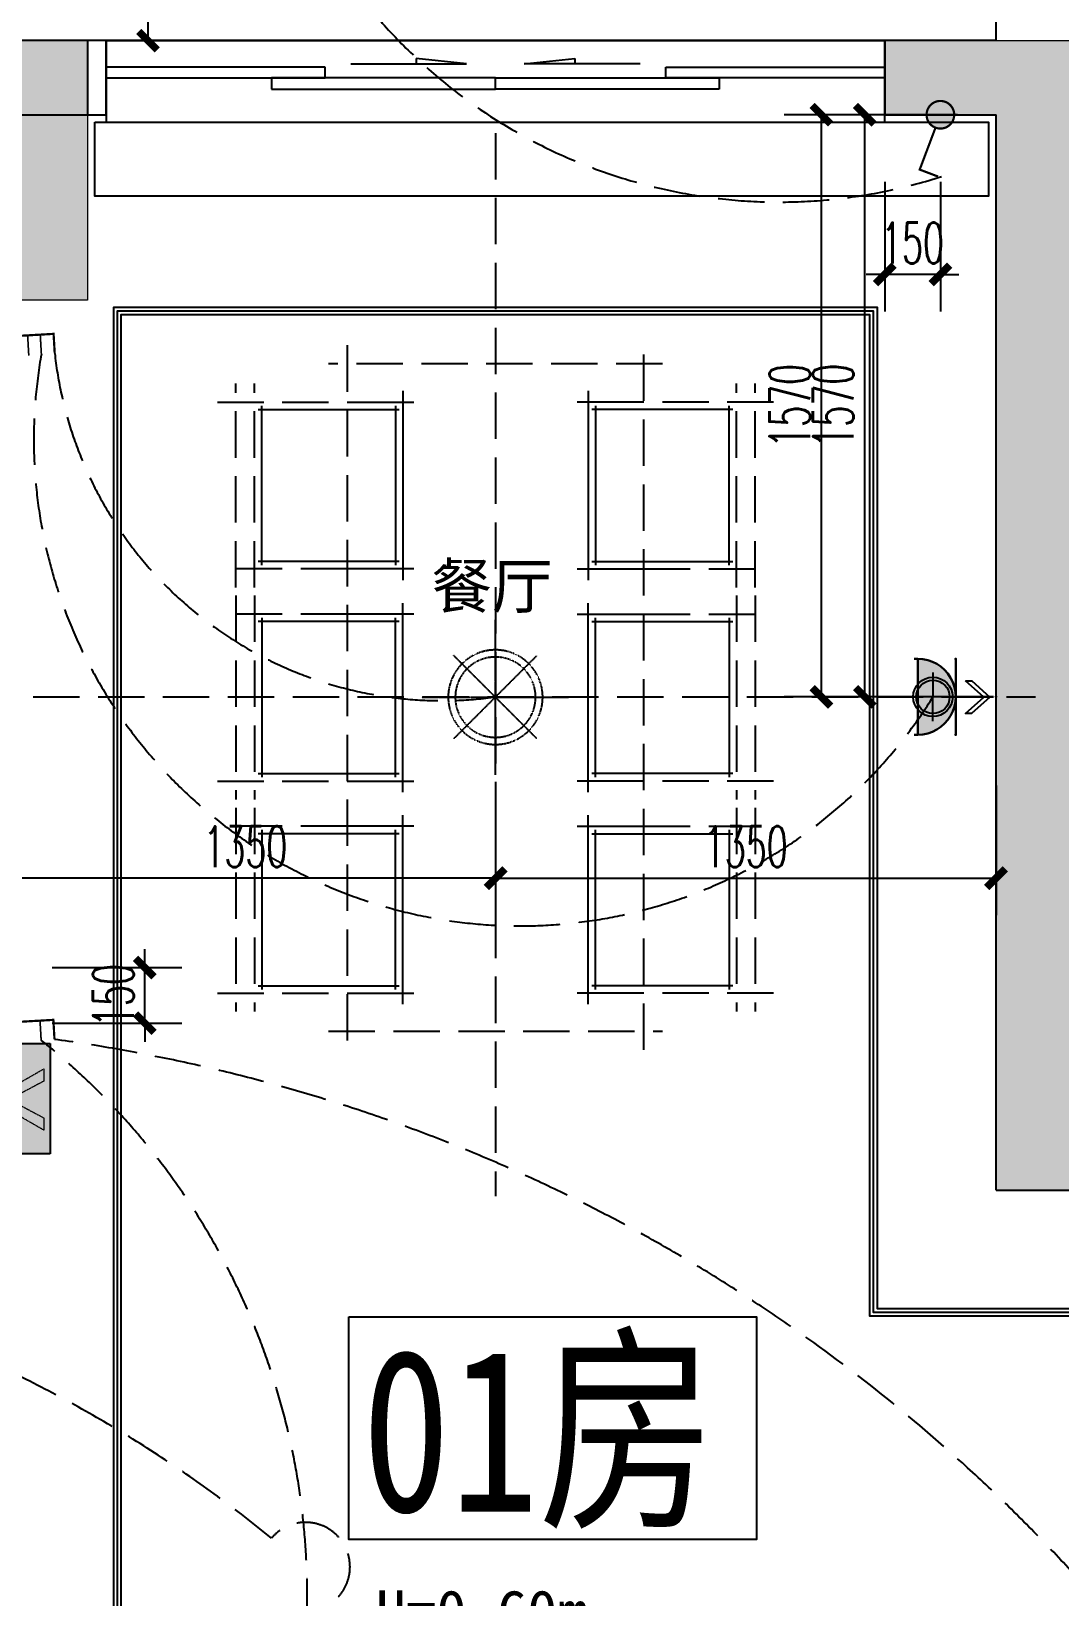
# Model space of a CAD drawing. Extents: x 184967 to 628822, y -100826 to 121332.
# Drawn here: x 395604 to 398377, y 40077 to 44299 of the extents above; entities that cross this region are included whole.
import ezdxf
from ezdxf.enums import TextEntityAlignment as Align

# ---------------------------------------------------------------- set-up
doc = ezdxf.new("R2010")
doc.units = 0
doc.header["$MEASUREMENT"] = 0
for name, pattern in [('__DASH', [0.35, 0.25, -0.1]), ('DASH', [0.35, 0.25, -0.1]), ('HIDDEN', [0.375, 0.25, -0.125]), ('PHANTOM2', [31.75, 15.875, -3.175, 3.175, -3.175, 3.175, -3.175])]:
    doc.linetypes.add(name, pattern=pattern)
for name, color, linetype in [('0-活动家具', 55, 'Continuous'), ('E02-灯具开关连线', 6, 'Continuous'), ('P11-平面门扇', 47, 'Continuous'), ('P13-文字说明', 52, 'Continuous'), ('T-灯具尺寸', 55, 'Continuous'), ('T03-天花造型', 30, 'Continuous'), ('T05-天花灯具', 51, 'Continuous'), ('WALL', 145, 'Continuous'), ('机电设备', 34, 'HIDDEN')]:
    doc.layers.add(name, color=color, linetype=linetype)
for name, color, linetype, lineweight in [('4#6#-col-2F~31F$0$COLU', 7, 'Continuous', 0), ('4#6#-col-2F~31F$0$COLU_HATCH', 251, 'Continuous', 0), ('E-插座', 60, 'Continuous', 30)]:
    doc.layers.add(name, color=color, linetype=linetype, lineweight=lineweight)
doc.styles.add('-宋体', font='', dxfattribs={"width": 0.7})
doc.styles.add('_TCH_LABEL', font='COMPLEX', dxfattribs={"bigfont": 'GBCBIG'})
doc.styles.add('尺寸标注', font='txt.shx', dxfattribs={"width": 0.6, "height": 110})
doc.styles.add('文字标注', font='')
doc.styles.get('-宋体').set_extended_font_data('SimSun')
doc.styles.get('文字标注').set_extended_font_data('SimSun')
doc.dimstyles.new('1-50', dxfattribs={"dimscale": 50, "dimtxt": 110, "dimasz": 1, "dimexe": 2, "dimexo": 2, "dimgap": 0.6, "dimtad": 1, "dimdec": 0, "dimrnd": 5, "dimtxsty": '尺寸标注', "dimblk": 'ARCHTICK', "dimcen": 2.5, "dimclrd": 251, "dimclre": 251, "dimclrt": 50, "dimadec": 0, "dimazin": 0, "dimtfac": 1, "dimtdec": 0, "dimtix": 1, "dimtmove": 2, "dimatfit": 3, "dimldrblk": 'DOT', "dimfxl": 0, "dimarcsym": 0})

# ---------------------------------------------------------------- blocks, each defined once
blk = doc.blocks.new('A$C29605B22')
h = blk.add_hatch(color=256)
h.dxf.hatch_style = 1
h.paths.add_polyline_path([(166, 119.8), (132.7, 119.8), (84.3, 29.1), (81.6, 29.1), (33.2, 119.8), (0, 119.8), (69.1, 0), (96.8, 0)])
at = {"color": 8, "lineweight": 0}
for p, q in [((33.2, 119.8), (0, 119.8)), ((0, 119.8), (69.1, 0)), ((81.6, 29.1), (33.2, 119.8)), ((132.7, 119.8), (84.3, 29.1)), ((96.8, 0), (166, 119.8)), ((166, 119.8), (132.7, 119.8)), ((84.3, 29.1), (81.6, 29.1)), ((69.1, 0), (96.8, 0))]:
    blk.add_line(p, q, dxfattribs=at)
blk = doc.blocks.new('*U910')
at = {"color": 167, "ltscale": 400}
blk.add_lwpolyline([(9.66, 4.83), (0, 4.83), (0, 0), (9.66, 0)], close=True, dxfattribs=at)
at = {"color": 9, "true_color": 0xc8a7c8}
blk.add_solid([(0, 0), (0, 4.83), (9.66, 0), (9.66, 4.83)], dxfattribs=at)
at = {"xscale": 0.03246852822245483, "yscale": 0.03246852822245483, "zscale": 0.03246852822245483}
blk.add_blockref('A$C29605B22', (2.07, 0.41), dxfattribs=at)
blk = doc.blocks.new('*U913')
h = blk.add_hatch(color=256)
edge = h.paths.add_edge_path()
edge.add_ellipse((117.7, 211), major_axis=(72.3, 72.3), ratio=1, start_angle=135, end_angle=224.9997)
edge.add_line((117.7, 108.8), (117.7, 108.8))
edge.add_ellipse((117.7, 211), major_axis=(72.3, 72.3), ratio=1, start_angle=225.0003, end_angle=315)
edge.add_line((219.9, 211), (15.5, 211))
for p, q in [((15.5, 221.2), (15.5, 211)), ((219.9, 221.2), (219.9, 211)), ((219.9, 211), (15.5, 211)), ((15.5, 108.8), (219.9, 108.8)), ((117.7, 108.8), (117.7, 6.5))]:
    blk.add_line(p, q)
at = {"extrusion": (0, 0, -1)}
blk.add_ellipse((117.7, 211), major_axis=(72.3, 72.3), ratio=1, start_param=0.785398, end_param=3.926991, dxfattribs=at)
for p in [(15.5, 108.8), (219.9, 108.8), (117.7, 0)]:
    blk.add_point(p)
at = {"style": '_TCH_LABEL', "text_generation_flag": 4}
blk.add_text('P', height=0.00409, dxfattribs=at).set_placement((117.7, 0))
at = {"style": '_TCH_LABEL'}
blk.add_attdef('B', text='', height=84.1, dxfattribs=at).set_placement((174.6, 51.2), align=Align.MIDDLE)
blk = doc.blocks.new('_ArchTick')
at = {"color": 0, "linetype": 'ByBlock', "const_width": 0.4}
blk.add_lwpolyline([(-0.5, -0.5), (0.5, 0.5)], dxfattribs=at)
blk = doc.blocks.new('*D950')
at = {"layer": 'Defpoints', "color": 0, "transparency": 16777216}
for p in [(397851.6, 44073.7), (398205.5, 44073.7), (398205.6, 42504.1)]:
    blk.add_point(p, dxfattribs=at)
at = {"layer": 'E-插座', "color": 251, "lineweight": -2, "transparency": 16777216}
for p, q in [((398101.6, 44073.7), (397751.6, 44073.7)), ((397851.6, 42504.1), (397851.6, 44073.7)), ((398101.6, 42504.1), (397751.6, 42504.1))]:
    blk.add_line(p, q, dxfattribs=at)
at = {"layer": 'E-插座', "color": 251, "lineweight": -2, "transparency": 16777216, "xscale": 50, "yscale": 50, "zscale": 50}
for p, rotation in [((397851.6, 44073.7), 90), ((397851.6, 42504.1), 270)]:
    blk.add_blockref('_ArchTick', p, dxfattribs=dict(at, rotation=rotation))
at = {"layer": 'E-插座', "color": 50, "transparency": 16777216, "insert": (397766.6, 43288.9), "char_height": 110, "attachment_point": 5, "rotation": 90, "style": '尺寸标注'}
blk.add_mtext('1570', dxfattribs=at)
blk = doc.blocks.new('_Dot')
at = {"color": 0, "linetype": 'ByBlock', "lineweight": -2}
blk.add_line((-0.5, 0), (-1, 0), dxfattribs=at)
at = {"color": 0, "linetype": 'ByBlock', "const_width": 0.5}
blk.add_lwpolyline([(-0.25, 0, 1), (0.25, 0, 1)], format="xyb", close=True, dxfattribs=at)
blk = doc.blocks.new('A$C6B8F1D72')
h = blk.add_hatch(color=250)
h.paths.add_polyline_path([(65.8, 65.8), (110.8, 65.8, 0.414214), (65.8, 110.8)])
h.paths.add_polyline_path([(20.8, 65.8, 0.414214), (65.8, 20.8), (65.8, 65.8)])
at = {"color": 8}
blk.add_line((131.7, 65.8), (0, 65.8), dxfattribs=at)
blk.add_lwpolyline([(21.9, 153.6), (21.9, 170.1), (65.8, 219.5), (109.7, 170.1), (109.7, 153.6), (65.8, 203), (21.9, 153.6)])
blk.add_lwpolyline([(65.8, 203), (65.8, 0)], dxfattribs=at)
at = {"lineweight": -3, "ltscale": 4}
blk.add_circle((65.8, 65.8), 53.2, dxfattribs=at)
at = {"color": 8}
blk.add_circle((65.8, 65.8), 45, dxfattribs=at)
blk = doc.blocks.new('asdgassahsad')
at = {"color": 8, "linetype": 'HIDDEN', "ltscale": 0.5}
for p, q in [((1025931.8, -1006142.3), (1025931.8, -1005518.3)), ((1025756.5, -1006005.6), (1026107.2, -1005654.9)), ((1025757.3, -1005655.7), (1026108, -1006006.4)), ((1025603.8, -1005830.3), (1026259.8, -1005830.3))]:
    blk.add_line(p, q, dxfattribs=at)
at = {"linetype": 'HIDDEN', "ltscale": 0.5}
blk.add_circle((1025931.8, -1005830.3), 200, dxfattribs=at)
at = {"color": 8, "linetype": 'HIDDEN', "ltscale": 0.5}
blk.add_circle((1025931.8, -1005830.3), 170, dxfattribs=at)
blk = doc.blocks.new('A$C1C303901')
at = {"linetype": 'PHANTOM2', "xscale": -0.6400000000000001, "yscale": 0.6400000000000001, "zscale": 0.6400000000000001, "rotation": 270}
blk.add_blockref('asdgassahsad', (643981.4, -656340.9), dxfattribs=at)
blk = doc.blocks.new('*D991')
at = {"layer": 'Defpoints', "color": 0, "linetype": 'ByBlock', "transparency": 16777216}
for p in [(397734.5, 44073.7), (398205.5, 44073.7), (398035.5, 42503.7)]:
    blk.add_point(p, dxfattribs=at)
at = {"layer": 'T-灯具尺寸', "color": 251, "lineweight": -2, "transparency": 16777216}
for p, q in [((397984.5, 44073.7), (397634.5, 44073.7)), ((397734.5, 42503.7), (397734.5, 44073.7)), ((397935.5, 42503.7), (397634.5, 42503.7))]:
    blk.add_line(p, q, dxfattribs=at)
at = {"layer": 'T-灯具尺寸', "color": 251, "linetype": 'ByBlock', "lineweight": -2, "transparency": 16777216, "xscale": 50, "yscale": 50, "zscale": 50}
for p, rotation in [((397734.5, 44073.7), 90), ((397734.5, 42503.7), 270)]:
    blk.add_blockref('_ArchTick', p, dxfattribs=dict(at, rotation=rotation))
at = {"layer": 'T-灯具尺寸', "color": 50, "linetype": 'ByBlock', "transparency": 16777216, "insert": (397649.5, 43288.7), "char_height": 110, "attachment_point": 5, "rotation": 90, "style": '尺寸标注'}
blk.add_mtext('1570', dxfattribs=at)
blk = doc.blocks.new('*D992')
at = {"layer": 'Defpoints', "color": 0, "linetype": 'ByBlock', "transparency": 16777216}
for p in [(396856.1, 42503.5), (398205.5, 42503.5), (398205.5, 42015)]:
    blk.add_point(p, dxfattribs=at)
at = {"layer": 'T-灯具尺寸', "color": 251, "lineweight": -2, "transparency": 16777216}
for p, q in [((396856.1, 42265), (396856.1, 41915)), ((398205.5, 42265), (398205.5, 41915)), ((396856.1, 42015), (398205.5, 42015))]:
    blk.add_line(p, q, dxfattribs=at)
at = {"layer": 'T-灯具尺寸', "color": 251, "linetype": 'ByBlock', "lineweight": -2, "transparency": 16777216, "xscale": 50, "yscale": 50, "zscale": 50, "rotation": 180}
blk.add_blockref('_ArchTick', (396856.1, 42015), dxfattribs=at)
at = {"layer": 'T-灯具尺寸', "color": 251, "linetype": 'ByBlock', "lineweight": -2, "transparency": 16777216, "xscale": 50, "yscale": 50, "zscale": 50}
blk.add_blockref('_ArchTick', (398205.5, 42015), dxfattribs=at)
at = {"layer": 'T-灯具尺寸', "color": 50, "linetype": 'ByBlock', "transparency": 16777216, "insert": (397530.8, 42100), "char_height": 110, "attachment_point": 5, "style": '尺寸标注'}
blk.add_mtext('1350', dxfattribs=at)
blk = doc.blocks.new('*D993')
at = {"layer": 'Defpoints', "color": 0, "linetype": 'ByBlock', "transparency": 16777216}
for p in [(395506.6, 42503.5), (396856.1, 42503.5), (395506.6, 42015)]:
    blk.add_point(p, dxfattribs=at)
at = {"layer": 'T-灯具尺寸', "color": 251, "lineweight": -2, "transparency": 16777216}
for p, q in [((395506.6, 42265), (395506.6, 41915)), ((396856.1, 42265), (396856.1, 41915)), ((396856.1, 42015), (395506.6, 42015))]:
    blk.add_line(p, q, dxfattribs=at)
at = {"layer": 'T-灯具尺寸', "color": 251, "linetype": 'ByBlock', "lineweight": -2, "transparency": 16777216, "xscale": 50, "yscale": 50, "zscale": 50, "rotation": 180}
blk.add_blockref('_ArchTick', (395506.6, 42015), dxfattribs=at)
at = {"layer": 'T-灯具尺寸', "color": 251, "linetype": 'ByBlock', "lineweight": -2, "transparency": 16777216, "xscale": 50, "yscale": 50, "zscale": 50}
blk.add_blockref('_ArchTick', (396856.1, 42015), dxfattribs=at)
at = {"layer": 'T-灯具尺寸', "color": 50, "linetype": 'ByBlock', "transparency": 16777216, "insert": (396181.3, 42100), "char_height": 110, "attachment_point": 5, "style": '尺寸标注'}
blk.add_mtext('1350', dxfattribs=at)
blk = doc.blocks.new('*D997')
at = {"layer": 'Defpoints', "color": 0, "linetype": 'ByBlock', "transparency": 16777216}
for p in [(396280.5, 44773.7), (395918.5, 44273.7), (396280.5, 44273.7)]:
    blk.add_point(p, dxfattribs=at)
at = {"layer": 'T-灯具尺寸', "color": 251, "lineweight": -2, "transparency": 16777216}
for p, q in [((396168.5, 44773.7), (395818.5, 44773.7)), ((395918.5, 44773.7), (395918.5, 44273.7)), ((396168.5, 44273.7), (395818.5, 44273.7))]:
    blk.add_line(p, q, dxfattribs=at)
at = {"layer": 'T-灯具尺寸', "color": 251, "linetype": 'ByBlock', "lineweight": -2, "transparency": 16777216, "xscale": 50, "yscale": 50, "zscale": 50}
for p, rotation in [((395918.5, 44773.7), 90), ((395918.5, 44273.7), 270)]:
    blk.add_blockref('_ArchTick', p, dxfattribs=dict(at, rotation=rotation))
at = {"layer": 'T-灯具尺寸', "color": 50, "linetype": 'ByBlock', "transparency": 16777216, "insert": (395833.5, 44523.7), "char_height": 110, "attachment_point": 5, "rotation": 90, "style": '尺寸标注'}
blk.add_mtext('500', dxfattribs=at)
blk = doc.blocks.new('*U1049')
h = blk.add_hatch(color=256)
edge = h.paths.add_edge_path()
edge.add_arc((0, 0), 62.1, 277.78011, 322.78011, ccw=False)
edge.add_arc((0, 0), 62.1, 232.78011, 277.78011, ccw=False)
edge.add_arc((0, 0), 62.1, 187.78011, 232.78011, ccw=False)
edge.add_arc((0, 0), 62.1, 142.78011, 187.78011, ccw=False)
edge.add_arc((0, 0), 62.1, 97.78011, 142.78011, ccw=False)
edge.add_arc((0, 0), 62.1, 412.78011, 457.78011, ccw=False)
edge.add_arc((0, 0), 62.1, 367.78011, 412.78011, ccw=False)
edge.add_arc((0, 0), 62.1, 322.78011, 367.78011, ccw=False)
for points, const_width in [([(-8.4, 61.5), (-35.7, 261), (51.3, 272.9)], 9.94), ([(59.5, 213.4), (-27.5, 201.5)], 7.5), ([(70.1, 157.5), (-16.9, 145.6)], 7.5)]:
    blk.add_lwpolyline(points, dxfattribs=dict(const_width=const_width))
at = {"const_width": 9.94}
blk.add_lwpolyline([(49.5, -37.6, -0.198912), (8.4, -61.5, -0.198912), (-37.6, -49.5, -0.198912), (-61.5, -8.4, -0.198912), (-49.5, 37.6, -0.198912), (-8.4, 61.5, -0.198912), (37.6, 49.5, -0.198912), (61.5, 8.4, -0.198912)], format="xyb", close=True, dxfattribs=at)
blk = doc.blocks.new('*D1042')
at = {"layer": 'Defpoints', "color": 0, "linetype": 'ByBlock', "transparency": 16777216}
for p in [(397905.5, 44073.7), (398055.5, 44073.7), (397905.5, 43643)]:
    blk.add_point(p, dxfattribs=at)
at = {"layer": 'E02-灯具开关连线', "color": 251, "lineweight": -2, "transparency": 16777216}
for p, q in [((397905.5, 43893), (397905.5, 43543)), ((398055.5, 43893), (398055.5, 43543)), ((397905.5, 43643), (397855.5, 43643)), ((398055.5, 43643), (397905.5, 43643)), ((398055.5, 43643), (398105.5, 43643))]:
    blk.add_line(p, q, dxfattribs=at)
at = {"layer": 'E02-灯具开关连线', "color": 251, "linetype": 'ByBlock', "lineweight": -2, "transparency": 16777216, "xscale": 50, "yscale": 50, "zscale": 50}
blk.add_blockref('_ArchTick', (397905.5, 43643), dxfattribs=at)
at = {"layer": 'E02-灯具开关连线', "color": 251, "linetype": 'ByBlock', "lineweight": -2, "transparency": 16777216, "xscale": 50, "yscale": 50, "zscale": 50, "rotation": 180}
blk.add_blockref('_ArchTick', (398055.5, 43643), dxfattribs=at)
at = {"layer": 'E02-灯具开关连线', "color": 50, "linetype": 'ByBlock', "transparency": 16777216, "insert": (397980.5, 43728), "char_height": 110, "attachment_point": 5, "style": '尺寸标注'}
blk.add_mtext('150', dxfattribs=at)
blk = doc.blocks.new('*U60')
h = blk.add_hatch(color=256)
edge = h.paths.add_edge_path()
edge.add_arc((0, 0), 62.1, -127.21989, -82.21989)
edge.add_arc((0, 0), 62.1, -82.21989, -37.21989)
edge.add_arc((0, 0), 62.1, -37.21989, 7.78011)
edge.add_arc((0, 0), 62.1, 7.78011, 52.78011)
edge.add_arc((0, 0), 62.1, 52.78011, 97.78011)
edge.add_arc((0, 0), 62.1, -262.21989, -217.21989)
edge.add_arc((0, 0), 62.1, -217.21989, -172.21989)
edge.add_arc((0, 0), 62.1, -172.21989, -127.21989)
at = {"const_width": 9.94}
blk.add_lwpolyline([(-8.4, 61.5), (-35.7, 261), (-122.7, 249.2)], dxfattribs=at)
blk.add_lwpolyline([(-37.6, -49.5, 0.198912), (8.4, -61.5, 0.198912), (49.5, -37.6, 0.198912), (61.5, 8.4, 0.198912), (37.6, 49.5, 0.198912), (-8.4, 61.5, 0.198912), (-49.5, 37.6, 0.198912), (-61.5, -8.4, 0.198912)], format="xyb", close=True, dxfattribs=at)
blk = doc.blocks.new('*U1050')
h = blk.add_hatch(color=256)
edge = h.paths.add_edge_path()
edge.add_arc((0, 0), 62.1, 277.78011, 322.78011, ccw=False)
edge.add_arc((0, 0), 62.1, 232.78011, 277.78011, ccw=False)
edge.add_arc((0, 0), 62.1, 187.78011, 232.78011, ccw=False)
edge.add_arc((0, 0), 62.1, 142.78011, 187.78011, ccw=False)
edge.add_arc((0, 0), 62.1, 97.78011, 142.78011, ccw=False)
edge.add_arc((0, 0), 62.1, 412.78011, 457.78011, ccw=False)
edge.add_arc((0, 0), 62.1, 367.78011, 412.78011, ccw=False)
edge.add_arc((0, 0), 62.1, 322.78011, 367.78011, ccw=False)
for points, const_width in [([(-8.4, 61.5), (-35.7, 261), (51.3, 272.9)], 9.94), ([(59.5, 213.4), (-27.5, 201.5)], 7.5)]:
    blk.add_lwpolyline(points, dxfattribs=dict(const_width=const_width))
at = {"const_width": 9.94}
blk.add_lwpolyline([(49.5, -37.6, -0.198912), (8.4, -61.5, -0.198912), (-37.6, -49.5, -0.198912), (-61.5, -8.4, -0.198912), (-49.5, 37.6, -0.198912), (-8.4, 61.5, -0.198912), (37.6, 49.5, -0.198912), (61.5, 8.4, -0.198912)], format="xyb", close=True, dxfattribs=at)
blk = doc.blocks.new('*D1051')
at = {"layer": 'Defpoints', "color": 0, "linetype": 'ByBlock', "transparency": 16777216}
for p in [(395505.5, 41773.7), (395910, 41773.7), (395505.5, 41623.7)]:
    blk.add_point(p, dxfattribs=at)
at = {"layer": 'E02-灯具开关连线', "color": 251, "lineweight": -2, "transparency": 16777216}
for p, q in [((395910, 41773.7), (395910, 41823.7)), ((395660, 41773.7), (396010, 41773.7)), ((395910, 41623.7), (395910, 41773.7)), ((395660, 41623.7), (396010, 41623.7)), ((395910, 41623.7), (395910, 41573.7))]:
    blk.add_line(p, q, dxfattribs=at)
at = {"layer": 'E02-灯具开关连线', "color": 251, "linetype": 'ByBlock', "lineweight": -2, "transparency": 16777216, "xscale": 50, "yscale": 50, "zscale": 50}
for p, rotation in [((395910, 41773.7), 270), ((395910, 41623.7), 90)]:
    blk.add_blockref('_ArchTick', p, dxfattribs=dict(at, rotation=rotation))
at = {"layer": 'E02-灯具开关连线', "color": 50, "linetype": 'ByBlock', "transparency": 16777216, "insert": (395825, 41698.7), "char_height": 110, "attachment_point": 5, "rotation": 90, "style": '尺寸标注'}
blk.add_mtext('150', dxfattribs=at)
blk = doc.blocks.new('$DorLib2D$00000138')
at = {"color": 0, "linetype": 'Continuous'}
for p, q in [((-0.2875, 0), (-0.2875, 0.1538)), ((-0.2875, 0.1538), (0, 0.1538)), ((0, 0.1538), (0, 0)), ((0.2875, 0.1538), (0, 0.1538)), ((0.2875, 0), (0.2875, 0.1538)), ((-0.5, -0.1399), (-0.5, 0)), ((-0.5, 0), (-0.2187, 0)), ((0, 0), (-0.2875, 0)), ((-0.2187, 0), (-0.2187, -0.1399)), ((0, 0), (0.2875, 0)), ((0.2187, 0), (0.2187, -0.1399)), ((0.5, 0), (0.2187, 0)), ((0.5, 0), (0.5, -0.1946)), ((0.5, -0.1399), (0.5, 0)), ((-0.2187, -0.1399), (-0.5, -0.1399)), ((0.2187, -0.1399), (0.5, -0.1399)), ((-0.1857, -0.186), (-0.037, -0.186)), ((-0.037, -0.186), (-0.1019, -0.2583)), ((-0.1019, -0.2583), (-0.1019, -0.186)), ((0.1857, -0.186), (0.037, -0.186)), ((0.037, -0.186), (0.1019, -0.2583)), ((0.1019, -0.2583), (0.1019, -0.186))]:
    blk.add_line(p, q, dxfattribs=at)
blk = doc.blocks.new('cz1')
at = {"layer": '0-活动家具', "linetype": 'DASH', "ltscale": 500}
for p, q in [((281591.1, -40753.4), (281591.1, -41103.4)), ((282041.1, -41103.4), (282041.1, -40753.4)), ((282163.1, -41103.4), (282163.1, -40753.4)), ((282613.1, -40753.4), (282613.1, -41103.4)), ((282735.1, -41103.4), (282735.1, -40753.4)), ((283185.1, -40753.4), (283185.1, -41103.4)), ((282091.1, -40803.4), (281541.1, -40803.4)), ((282113.1, -40803.4), (282663.1, -40803.4)), ((282685.1, -40803.4), (283235.1, -40803.4)), ((282091.1, -40853.4), (281541.1, -40853.4)), ((282113.1, -40853.4), (282663.1, -40853.4)), ((282685.1, -40853.4), (283235.1, -40853.4)), ((281488.1, -41053.4), (281488.1, -41953.4)), ((283288.1, -41953.4), (283288.1, -41053.4)), ((283338.1, -41103.4), (281438.1, -41103.4)), ((281438.1, -41903.4), (283338.1, -41903.4)), ((281591.1, -42253.4), (281591.1, -41903.4)), ((282041.1, -41903.4), (282041.1, -42253.4)), ((282163.1, -41903.4), (282163.1, -42253.4)), ((282613.1, -42253.4), (282613.1, -41903.4)), ((282735.1, -41903.4), (282735.1, -42253.4)), ((283185.1, -42253.4), (283185.1, -41903.4)), ((282091.1, -42153.4), (281541.1, -42153.4)), ((282113.1, -42153.4), (282663.1, -42153.4)), ((282685.1, -42153.4), (283235.1, -42153.4)), ((282091.1, -42203.4), (281541.1, -42203.4)), ((282113.1, -42203.4), (282663.1, -42203.4)), ((282685.1, -42203.4), (283235.1, -42203.4))]:
    blk.add_line(p, q, dxfattribs=at)
at = {"layer": '0-活动家具', "color": 250, "ltscale": 500}
for p, q in [((281611.1, -40863.4), (281611.1, -41103.4)), ((282021.1, -41103.4), (282021.1, -40863.4)), ((282183.1, -41103.4), (282183.1, -40863.4)), ((282593.1, -40863.4), (282593.1, -41103.4)), ((282755.1, -41103.4), (282755.1, -40863.4)), ((283165.1, -40863.4), (283165.1, -41103.4)), ((282031.1, -40873.4), (281601.1, -40873.4)), ((282173.1, -40873.4), (282603.1, -40873.4)), ((282745.1, -40873.4), (283175.1, -40873.4)), ((281591.1, -41103.4), (281591.1, -41283.4)), ((281611.1, -41103.4), (281611.1, -41243.4)), ((282021.1, -41243.4), (282021.1, -41103.4)), ((282041.1, -41283.4), (282041.1, -41103.4)), ((282163.1, -41283.4), (282163.1, -41103.4)), ((282183.1, -41243.4), (282183.1, -41103.4)), ((282593.1, -41103.4), (282593.1, -41243.4)), ((282613.1, -41103.4), (282613.1, -41283.4)), ((282735.1, -41283.4), (282735.1, -41103.4)), ((282755.1, -41243.4), (282755.1, -41103.4)), ((283165.1, -41103.4), (283165.1, -41243.4)), ((283185.1, -41103.4), (283185.1, -41283.4)), ((281601.1, -41233.4), (282031.1, -41233.4)), ((282603.1, -41233.4), (282173.1, -41233.4)), ((283175.1, -41233.4), (282745.1, -41233.4)), ((281561.1, -41253.4), (282071.1, -41253.4)), ((282643.1, -41253.4), (282133.1, -41253.4)), ((283215.1, -41253.4), (282705.1, -41253.4)), ((281591.1, -41903.4), (281591.1, -41723.4)), ((282041.1, -41723.4), (282041.1, -41903.4)), ((282163.1, -41723.4), (282163.1, -41903.4)), ((282613.1, -41903.4), (282613.1, -41723.4)), ((282735.1, -41723.4), (282735.1, -41903.4)), ((283185.1, -41903.4), (283185.1, -41723.4)), ((281561.1, -41753.4), (282071.1, -41753.4)), ((281601.1, -41773.4), (282031.1, -41773.4)), ((281611.1, -41903.4), (281611.1, -41763.4)), ((282021.1, -41763.4), (282021.1, -41903.4)), ((282643.1, -41753.4), (282133.1, -41753.4)), ((282603.1, -41773.4), (282173.1, -41773.4)), ((282183.1, -41763.4), (282183.1, -41903.4)), ((282593.1, -41903.4), (282593.1, -41763.4)), ((283215.1, -41753.4), (282705.1, -41753.4)), ((283175.1, -41773.4), (282745.1, -41773.4)), ((282755.1, -41763.4), (282755.1, -41903.4)), ((283165.1, -41903.4), (283165.1, -41763.4)), ((281611.1, -42143.4), (281611.1, -41903.4)), ((282021.1, -41903.4), (282021.1, -42143.4)), ((282183.1, -41903.4), (282183.1, -42143.4)), ((282593.1, -42143.4), (282593.1, -41903.4)), ((282755.1, -41903.4), (282755.1, -42143.4)), ((283165.1, -42143.4), (283165.1, -41903.4)), ((282031.1, -42133.4), (281601.1, -42133.4)), ((282173.1, -42133.4), (282603.1, -42133.4)), ((282745.1, -42133.4), (283175.1, -42133.4))]:
    blk.add_line(p, q, dxfattribs=at)

msp = doc.modelspace()

# ---------------------------------------------------------------- hatches: boundary and pattern name
at = {"layer": '4#6#-col-2F~31F$0$COLU_HATCH'}
for points in [[(395755.5, 44273.7), (395755.5, 44073.7), (395755.5, 44073.7), (395755.5, 43573.7), (395305.5, 43573.7), (395305.5, 44273.7)], [(398405.5, 41173.7), (398205.5, 41173.7), (398205.5, 44073.7), (397905.5, 44073.7), (397905.5, 44273.7), (398405.5, 44273.7), (398405.5, 41373.7), (399705.5, 41373.7), (399705.5, 41173.7)]]:
    msp.add_hatch(color=252, dxfattribs=at).paths.add_polyline_path(points)

# ---------------------------------------------------------------- linework, layer by layer
at = {"color": 1, "linetype": 'ByBlock'}
msp.add_lwpolyline([(396460, 40831.6), (397560, 40831.6), (397560, 40231.6), (396460, 40231.6)], close=True, dxfattribs=at)
at = {"layer": '0-活动家具', "color": 250, "linetype": '__DASH', "ltscale": 500}
for p, q in [((396855.5, 44024.3), (396855.5, 41157.3)), ((395258.8, 42504.1), (398312.1, 42504.1))]:
    msp.add_line(p, q, dxfattribs=at)
at = {"layer": '4#6#-col-2F~31F$0$COLU', "color": 6}
msp.add_lwpolyline([(395755.5, 44273.7), (395755.5, 44073.7), (395755.5, 44073.7), (395755.5, 43573.7), (395305.5, 43573.7), (395305.5, 44273.7)], close=True, dxfattribs=at)
msp.add_lwpolyline([(398405.5, 41173.7), (398205.5, 41173.7), (398205.5, 44073.7), (397905.5, 44073.7), (397905.5, 44273.7), (398405.5, 44273.7), (398405.5, 41373.7), (399705.5, 41373.7), (399705.5, 41173.7), (398405.5, 41173.7)], dxfattribs=at)
at = {"layer": 'E02-灯具开关连线', "color": 6, "linetype": 'DASH', "ltscale": 500}
for centre, radius, start, end in [((397621.1, 45267), 1428.4, 200.2001, 287.8242), ((396922.5, 43198.2), 1311.9, 169.9075, 328.0377), ((396711.8, 43544.7), 1051.1, 186.2558, 277.8881), ((394429.4, 40082.2), 1918.4, 310.5117, 51.2407), ((395046.3, 37056.1), 4566.4, 20.0782, 82.1953), ((394012.6, 37497.9), 3536.2, 50.7147, 97.9939), ((396343.3, 40157.6), 120, 317.95, 139.8748)]:
    msp.add_arc(centre, radius, start, end, dxfattribs=at)
at = {"layer": 'P11-平面门扇'}
msp.add_line((395805.5, 44273.7), (397905.5, 44273.7), dxfattribs=at)
at = {"layer": 'T03-天花造型', "color": 55, "linetype": 'ByBlock'}
for points in [[(397905.5, 44273.7), (395805.5, 44273.7), (395805.5, 44053.7), (397905.5, 44053.7)], [(395775.5, 44053.7), (398185.5, 44053.7), (398185.5, 43853.7), (395775.5, 43853.7)], [(399185.5, 40853.7), (397885.5, 40853.7), (397885.5, 43553.7), (395825.5, 43553.7), (395825.5, 36493.7), (399185.5, 36493.7)], [(399165.5, 40833.7), (397865.5, 40833.7), (397865.5, 43533.7), (395845.5, 43533.7), (395845.5, 36513.7), (399165.5, 36513.7)]]:
    msp.add_lwpolyline(points, close=True, dxfattribs=at)
at = {"layer": 'T03-天花造型', "color": 8, "linetype": 'ByBlock'}
msp.add_lwpolyline([(399175.5, 40843.7), (397875.5, 40843.7), (397875.5, 43543.7), (395835.5, 43543.7), (395835.5, 36503.7), (399175.5, 36503.7)], close=True, dxfattribs=at)
at = {"layer": 'WALL'}
for p, q in [((398205.5, 44273.7), (398205.5, 44873.7)), ((395805.5, 44273.7), (395355.5, 44273.7)), ((395805.5, 44073.7), (395805.5, 44273.7)), ((398205.5, 44273.7), (397905.5, 44273.7)), ((397905.5, 44273.7), (397905.5, 44073.7)), ((395505.5, 44073.7), (395805.5, 44073.7)), ((397905.5, 44073.7), (398205.5, 44073.7)), ((398205.5, 41173.7), (398205.5, 44073.7)), ((398205.5, 41173.7), (400105.5, 41173.7))]:
    msp.add_line(p, q, dxfattribs=at)
msp.add_lwpolyline([(395805.5, 44273.7), (395755.5, 44273.7), (395755.5, 44073.7), (395805.5, 44073.7)], close=True, dxfattribs=at)

# ---------------------------------------------------------------- block references
at = {"layer": '0-活动家具', "linetype": '__DASH', "ltscale": 0.4, "rotation": 270}
msp.add_blockref('cz1', (438359.1, 324890), dxfattribs=at)
at = {"layer": 'E-插座', "rotation": 89.99999999999999}
msp.add_blockref('*U913', (398205.6, 42386.4), dxfattribs=at)
at = {"layer": 'E02-灯具开关连线', "color": 6, "xscale": 0.5999999999999952, "yscale": 0.5999999999999952, "zscale": 0.5999999999999952}
for name, p, rotation in [('*U60', (398055.5, 44073.7), 151.5419995232675), ('*U1049', (395506.1, 43473.7), 265.5006262707162), ('*U1050', (395505.5, 41623.7), 265.5006262707162)]:
    msp.add_blockref(name, p, dxfattribs=dict(at, rotation=rotation))
at = {"layer": 'P11-平面门扇', "xscale": 2100, "yscale": 200, "zscale": -2100, "rotation": 180}
msp.add_blockref('$DorLib2D$00000138', (396855.5, 44173.7), dxfattribs=at)
at = {"layer": 'T05-天花灯具', "xscale": 0.9957648115346727, "yscale": 0.9957648115346727, "zscale": 0.9957648115346727}
msp.add_blockref('A$C1C303901', (396606.6, 42248.6), dxfattribs=at)
at = {"layer": 'T05-天花灯具', "rotation": 269.6583125672494}
msp.add_blockref('A$C6B8F1D72', (397970.1, 42570), dxfattribs=at)
at = {"layer": '机电设备', "xscale": -30.79905375026579, "yscale": 30.79905375026579, "zscale": 30.79905375026579, "rotation": 270}
msp.add_blockref('*U910', (395505.5, 41271.3), dxfattribs=at)

# ---------------------------------------------------------------- texts
at = {"color": 1, "linetype": 'ByBlock', "style": '-宋体', "width": 0.8}
msp.add_text('01房', height=437.5, rotation=0.0047, dxfattribs=at).set_placement((396495.7, 40306.9))
at = {"layer": 'E-插座', "style": '文字标注'}
msp.add_text('H=0.60m ', height=120, dxfattribs=at).set_placement((396532.7, 39974.7, -6.9))
at = {"layer": 'P13-文字说明', "color": 52, "style": '文字标注'}
msp.add_text('餐厅', height=120, dxfattribs=at).set_placement((396682.5, 42743, 0))

# ---------------------------------------------------------------- dimensions: what is measured, and where the dimension line sits
at = {"layer": 'E-插座'}
dim = msp.add_linear_dim(base=(397851.6, 44073.7), p1=(398205.6, 42504.1), p2=(398205.5, 44073.7), angle=90, dimstyle='1-50', override={"dimfxl": 5, "dimfxlon": 1}, dxfattribs=at)
dim.commit()
dim.dimension.update_dxf_attribs({"geometry": '*D950', "text_midpoint": (397766.6, 43288.9)})
at = {"layer": 'E02-灯具开关连线', "color": 1, "linetype": 'ByBlock'}
dim = msp.add_linear_dim(base=(397905.5, 43643), p1=(398055.5, 44073.7), p2=(397905.5, 44073.7), dimstyle='1-50', override={"dimfxl": 5, "dimfxlon": 1}, dxfattribs=at)
dim.commit()
dim.dimension.update_dxf_attribs({"geometry": '*D1042', "text_midpoint": (397980.5, 43728)})
dim = msp.add_linear_dim(base=(395910, 41773.7), p1=(395505.5, 41623.7), p2=(395505.5, 41773.7), angle=90, dimstyle='1-50', override={"dimfxl": 5, "dimfxlon": 1}, dxfattribs=at)
dim.commit()
dim.dimension.update_dxf_attribs({"geometry": '*D1051', "text_midpoint": (395825, 41698.7)})
at = {"layer": 'T-灯具尺寸', "color": 1, "linetype": 'ByBlock'}
for base, p1, p2, angle, picture, middle in [((395918.5, 44273.7), (396280.5, 44773.7), (396280.5, 44273.7), 270, '*D997', (395833.5, 44523.7)), ((397734.5, 44073.7), (398035.5, 42503.7), (398205.5, 44073.7), 90, '*D991', (397649.5, 43288.7)), ((395506.5814, 42015), (396856.0641, 42503.5202), (395506.5814, 42503.5202), 180, '*D993', (396181.3227, 42100))]:
    dim = msp.add_linear_dim(base=base, p1=p1, p2=p2, angle=angle, dimstyle='1-50', override={"dimfxl": 5, "dimfxlon": 1}, dxfattribs=at)
    dim.commit()
    dim.dimension.update_dxf_attribs({"geometry": picture, "text_midpoint": middle})
dim = msp.add_linear_dim(base=(398205.5, 42015), p1=(396856.1, 42503.5), p2=(398205.5, 42503.5), dimstyle='1-50', override={"dimfxl": 5, "dimfxlon": 1}, dxfattribs=at)
dim.commit()
dim.dimension.update_dxf_attribs({"geometry": '*D992', "text_midpoint": (397530.8, 42100)})

doc.saveas('drawing.dxf')
